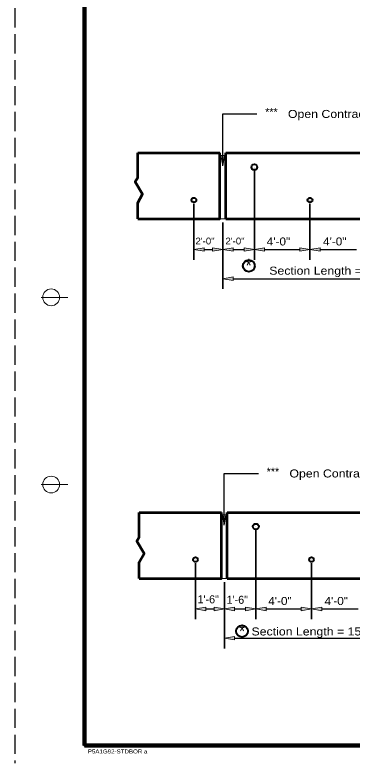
# Model space of a CAD drawing. Extents: x 32.6 to 67.9, y 27.2 to 49.
# Drawn here: x 34.13 to 39.17, y 27.2 to 38.38 of the extents above; entities that cross this region are included whole.
import ezdxf

# ---------------------------------------------------------------- set-up
doc = ezdxf.new("R2010")
doc.units = 0
doc.header["$LTSCALE"] = 0.048
doc.header["$PDMODE"] = 32
doc.header["$PDSIZE"] = 0.024
doc.linetypes.add('LONG_DASHED', pattern=[7.5, 6, -1.5])
for name, color, linetype, lineweight in [('1', 7, 'Continuous', 25), ('3', 7, 'Continuous', 25), ('6', 7, 'Continuous', 13)]:
    doc.layers.add(name, color=color, linetype=linetype, lineweight=lineweight)

msp = doc.modelspace()

# ---------------------------------------------------------------- hatches: boundary and pattern name
at = {"layer": '1'}
for points in [[(36.96075, 34.8505), (36.96075, 34.90183), (36.807, 34.87617), (36.807, 34.87617)], [(37.08567, 34.8505), (37.08567, 34.90183), (37.2395, 34.87617), (37.2395, 34.87617)], [(37.39342, 34.8505), (37.39342, 34.90183), (37.2395, 34.87617), (37.2395, 34.87617)], [(37.55692, 34.8505), (37.55692, 34.90183), (37.71083, 34.87617), (37.71083, 34.87617)], [(37.86475, 34.8505), (37.86475, 34.90183), (37.71083, 34.87617), (37.71083, 34.87617)], [(38.3895, 34.8505), (38.3895, 34.90183), (38.54342, 34.87617), (38.54342, 34.87617)], [(38.69733, 34.8505), (38.69733, 34.90183), (38.54342, 34.87617), (38.54342, 34.87617)], [(37.39342, 34.41358), (37.39342, 34.46492), (37.2395, 34.43925), (37.2395, 34.43925)], [(36.98317, 29.47408), (36.98317, 29.52542), (36.82942, 29.49975), (36.82942, 29.49975)], [(37.10808, 29.47408), (37.10808, 29.52542), (37.26192, 29.49975), (37.26192, 29.49975)], [(37.41583, 29.47408), (37.41583, 29.52542), (37.26192, 29.49975), (37.26192, 29.49975)], [(37.57933, 29.47408), (37.57933, 29.52542), (37.73325, 29.49975), (37.73325, 29.49975)], [(37.88717, 29.47408), (37.88717, 29.52542), (37.73325, 29.49975), (37.73325, 29.49975)], [(38.41192, 29.47408), (38.41192, 29.52542), (38.56583, 29.49975), (38.56583, 29.49975)], [(38.71975, 29.47408), (38.71975, 29.52542), (38.56583, 29.49975), (38.56583, 29.49975)], [(37.41583, 29.03717), (37.41583, 29.0885), (37.26192, 29.06283), (37.26192, 29.06283)]]:
    msp.add_hatch(color=256, dxfattribs=at).paths.add_polyline_path(points)
at = {"layer": '3'}
for points in [[(37.26292, 36.28283), (37.21158, 36.28283), (37.23725, 36.12892), (37.23725, 36.12892)], [(37.28533, 30.90642), (37.234, 30.90642), (37.25967, 30.7525), (37.25967, 30.7525)]]:
    msp.add_hatch(color=256, dxfattribs=at).paths.add_polyline_path(points)

# ---------------------------------------------------------------- linework, layer by layer
at = {"layer": '1', "linetype": 'LONG_DASHED'}
msp.add_line((34.12967, 48.96025), (34.12967, 27.196), dxfattribs=at)
at = {"layer": '1', "lineweight": 158}
msp.add_line((35.17133, 48.46025), (35.17133, 27.46025), dxfattribs=at)
at = {"layer": '1', "lineweight": 53}
for p, q in [((35.9655, 36.32058), (37.19592, 36.32058)), ((37.28317, 35.33183), (37.28317, 36.32058)), ((37.28317, 36.32058), (41.61075, 36.32058)), ((35.9655, 35.33183), (35.9655, 35.57492)), ((37.28317, 35.33183), (41.61075, 35.33183)), ((35.98792, 30.94417), (37.21833, 30.94417)), ((37.30558, 29.95542), (37.30558, 30.94417)), ((37.30558, 30.94417), (40.66942, 30.94417)), ((35.98792, 29.95542), (35.98792, 30.1985)), ((37.30558, 29.95542), (40.66492, 29.95542))]:
    msp.add_line(p, q, dxfattribs=at)
at = {"layer": '1', "lineweight": 35}
for p, q in [((37.71083, 36.05542), (37.71083, 34.72225)), ((36.807, 35.56075), (36.807, 34.72225)), ((38.54342, 35.56075), (38.54342, 34.72225)), ((37.2395, 35.27833), (37.2395, 34.72225)), ((37.2395, 35.27833), (37.2395, 34.28533)), ((37.73325, 30.679), (37.73325, 29.34583)), ((36.82942, 30.18433), (36.82942, 29.34583)), ((38.56583, 30.18433), (38.56583, 29.34583)), ((37.26192, 29.90192), (37.26192, 29.34583)), ((37.26192, 29.90192), (37.26192, 28.90892))]:
    msp.add_line(p, q, dxfattribs=at)
at = {"layer": '1', "lineweight": 13}
for p, q in [((37.71083, 36.05542), (37.71083, 34.72225)), ((38.54342, 35.56075), (38.54342, 34.72225)), ((37.2395, 35.27833), (37.2395, 34.72225)), ((34.92133, 34.16025), (34.52133, 34.16025)), ((34.92133, 31.36025), (34.52133, 31.36025)), ((37.73325, 30.679), (37.73325, 29.34583)), ((38.56583, 30.18433), (38.56583, 29.34583)), ((37.26192, 29.90192), (37.26192, 29.34583))]:
    msp.add_line(p, q, dxfattribs=at)
at = {"layer": '1'}
for p, q in [((36.96083, 34.87617), (37.08567, 34.87617)), ((37.39342, 34.87617), (37.55692, 34.87617)), ((37.86475, 34.87617), (38.3895, 34.87617)), ((38.69733, 34.87617), (39.241, 34.87617)), ((37.39342, 34.43925), (41.49533, 34.43925)), ((36.98325, 29.49975), (37.10808, 29.49975)), ((37.41583, 29.49975), (37.57933, 29.49975)), ((37.88717, 29.49975), (38.41192, 29.49975)), ((38.71975, 29.49975), (39.26342, 29.49975)), ((37.41583, 29.06283), (40.70625, 29.06283))]:
    msp.add_line(p, q, dxfattribs=at)
at = {"layer": '1', "lineweight": 158}
msp.add_lwpolyline([(67.67133, 48.46025), (67.67133, 27.46025), (35.17133, 27.46025)], dxfattribs=at)
at = {"layer": '1', "lineweight": 53}
for points in [[(35.9655, 35.57492), (36.03908, 35.70442), (35.93033, 35.8895), (35.9655, 35.95), (35.9655, 36.32058)], [(35.9655, 35.33183), (37.19592, 35.33183), (37.19592, 36.32058)], [(35.98792, 30.1985), (36.0615, 30.328), (35.95275, 30.51308), (35.98792, 30.57358), (35.98792, 30.94417)], [(35.98792, 29.95542), (37.21833, 29.95542), (37.21833, 30.94417)]]:
    msp.add_lwpolyline(points, dxfattribs=at)
at = {"layer": '1', "lineweight": 13}
for points in [[(36.96075, 34.8505), (36.96075, 34.90183), (36.807, 34.87617), (36.807, 34.87617)], [(37.08567, 34.8505), (37.08567, 34.90183), (37.2395, 34.87617), (37.2395, 34.87617)], [(37.39342, 34.8505), (37.39342, 34.90183), (37.2395, 34.87617), (37.2395, 34.87617)], [(37.55692, 34.8505), (37.55692, 34.90183), (37.71083, 34.87617), (37.71083, 34.87617)], [(37.86475, 34.8505), (37.86475, 34.90183), (37.71083, 34.87617), (37.71083, 34.87617)], [(38.3895, 34.8505), (38.3895, 34.90183), (38.54342, 34.87617), (38.54342, 34.87617)], [(38.69733, 34.8505), (38.69733, 34.90183), (38.54342, 34.87617), (38.54342, 34.87617)], [(37.39342, 34.41358), (37.39342, 34.46492), (37.2395, 34.43925), (37.2395, 34.43925)], [(36.98317, 29.47408), (36.98317, 29.52542), (36.82942, 29.49975), (36.82942, 29.49975)], [(37.10808, 29.47408), (37.10808, 29.52542), (37.26192, 29.49975), (37.26192, 29.49975)], [(37.41583, 29.47408), (37.41583, 29.52542), (37.26192, 29.49975), (37.26192, 29.49975)], [(37.57933, 29.47408), (37.57933, 29.52542), (37.73325, 29.49975), (37.73325, 29.49975)], [(37.88717, 29.47408), (37.88717, 29.52542), (37.73325, 29.49975), (37.73325, 29.49975)], [(38.41192, 29.47408), (38.41192, 29.52542), (38.56583, 29.49975), (38.56583, 29.49975)], [(38.71975, 29.47408), (38.71975, 29.52542), (38.56583, 29.49975), (38.56583, 29.49975)], [(37.41583, 29.03717), (37.41583, 29.0885), (37.26192, 29.06283), (37.26192, 29.06283)]]:
    msp.add_lwpolyline(points, close=True, dxfattribs=at)
at = {"layer": '1', "lineweight": 40}
for centre, radius in [((37.71078, 36.10886), 0.04285), ((36.80697, 35.61417), 0.03506), ((38.5434, 35.61417), 0.03506), ((37.73319, 30.73244), 0.04285), ((36.82939, 30.23775), 0.03506), ((38.56582, 30.23775), 0.03506)]:
    msp.add_circle(centre, radius, dxfattribs=at)
at = {"layer": '1', "lineweight": 13}
for centre in [(34.67133, 34.16025), (34.67133, 31.36025)]:
    msp.add_circle(centre, 0.125, dxfattribs=at)
at = {"layer": '1'}
msp.add_point((35.17133, 27.46025), dxfattribs=at)
at = {"layer": '3', "lineweight": 13}
for p, q in [((37.28317, 35.33183), (37.19592, 35.33183)), ((37.30558, 29.95542), (37.21833, 29.95542))]:
    msp.add_line(p, q, dxfattribs=at)
at = {"layer": '3'}
for points in [[(37.23725, 36.12892), (37.23725, 36.90275), (37.74867, 36.90275)], [(37.25967, 30.7525), (37.25967, 31.52633), (37.77108, 31.52633)]]:
    msp.add_lwpolyline(points, dxfattribs=at)
at = {"layer": '3', "lineweight": 13}
for points in [[(37.26292, 36.28283), (37.21158, 36.28283), (37.23725, 36.12892), (37.23725, 36.12892)], [(37.28533, 30.90642), (37.234, 30.90642), (37.25967, 30.7525), (37.25967, 30.7525)]]:
    msp.add_lwpolyline(points, close=True, dxfattribs=at)
at = {"layer": '3', "lineweight": 40}
for centre in [(37.62898, 34.63135), (37.52623, 29.16768)]:
    msp.add_circle(centre, 0.08839, dxfattribs=at)
at = {"layer": '6'}
for p, q in [((37.71083, 36.10892), (37.71092, 36.10892)), ((37.71083, 36.10892), (37.71092, 36.10892)), ((36.807, 35.61417), (36.80708, 35.61417)), ((38.54342, 35.61417), (38.5435, 35.61417)), ((38.54342, 35.61417), (38.5435, 35.61417)), ((37.2395, 35.33183), (37.23958, 35.33183)), ((37.2395, 35.33183), (37.23958, 35.33183)), ((37.2395, 35.33183), (37.23958, 35.33183)), ((37.2395, 34.87617), (37.23958, 34.87617)), ((37.71083, 34.87617), (37.71092, 34.87617)), ((38.54342, 34.87617), (38.5435, 34.87617)), ((37.73325, 30.7325), (37.73333, 30.7325)), ((37.73325, 30.7325), (37.73333, 30.7325)), ((36.82942, 30.23775), (36.8295, 30.23775)), ((38.56583, 30.23775), (38.56592, 30.23775)), ((38.56583, 30.23775), (38.56592, 30.23775)), ((37.26192, 29.95542), (37.262, 29.95542)), ((37.26192, 29.95542), (37.262, 29.95542)), ((37.26192, 29.95542), (37.262, 29.95542)), ((37.26192, 29.49975), (37.262, 29.49975)), ((37.73325, 29.49975), (37.73333, 29.49975)), ((38.56583, 29.49975), (38.56592, 29.49975))]:
    msp.add_line(p, q, dxfattribs=at)

# ---------------------------------------------------------------- texts
at = {"layer": '1'}
for s, height, width, p in [('4\'-0"', 0.1197, 1.1, (37.89625, 34.936)), ('4\'-0"', 0.1197, 1.1, (38.73833, 34.936)), ('Section Length = 20\'-0" (Max.)', 0.1197, 1.15, (37.93383, 34.49908)), ('4\'-0"', 0.1197, 1.1, (37.91867, 29.55958)), ('4\'-0"', 0.1197, 1.1, (38.76075, 29.55958)), ('Section Length = 15\'-0" (Max.)', 0.1197, 1.15, (37.66808, 29.10367)), ('P5A1G92-STDBOR a', 0.06, 1.15, (35.21933, 27.33925))]:
    msp.add_text(s, height=height, dxfattribs=dict(at, width=width)).set_placement(p)
for p in [(36.8615, 29.58433), (37.2965, 29.57733)]:
    msp.add_text('1\'-6"', height=0.1197, dxfattribs=at).set_placement(p)
at = {"layer": '3'}
for p in [(37.87292, 36.87192), (37.89533, 31.4955)]:
    msp.add_text('***', height=0.1197, dxfattribs=at).set_placement(p)
for s, height, width, p in [('Open Contraction Joint', 0.1197, 1.15, (38.21325, 36.84292)), ('2\'-0"', 0.1026, 1.05, (36.82967, 34.95142)), ('2\'-0"', 0.1026, 1.05, (37.27825, 34.95142)), ('*', 0.2052, 0.85, (37.5805, 34.532)), ('Open Contraction Joint', 0.1197, 1.15, (38.23567, 31.4665)), ('*', 0.2052, 0.85, (37.4815, 29.0645))]:
    msp.add_text(s, height=height, dxfattribs=dict(at, width=width)).set_placement(p)

doc.saveas('drawing.dxf')
